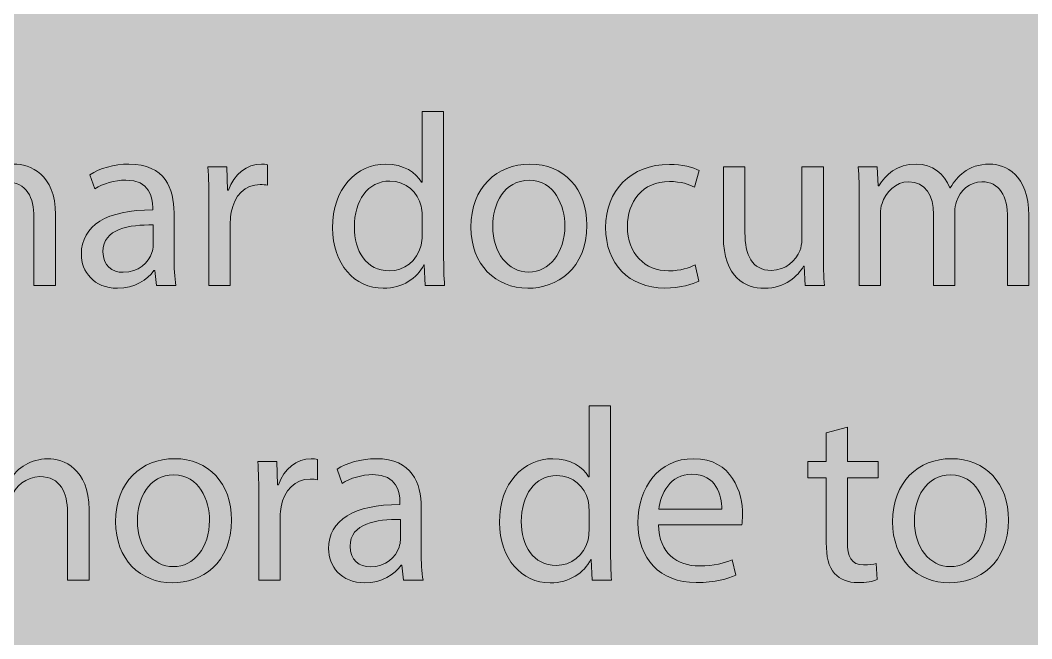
# Model space of a CAD drawing. Header units: inches. Extents: x -507 to 1392, y -754 to 68.
# Drawn here: x -96.98 to -47.51, y -171.11 to -140.87 of the extents above; entities that cross this region are included whole.
import ezdxf

# ---------------------------------------------------------------- set-up
doc = ezdxf.new("R2010")
doc.units = ezdxf.units.IN
doc.header["$MEASUREMENT"] = 0
doc.layers.add('Front', color=7, linetype='Continuous')
picture_1 = doc.add_image_def('image1.png', size_in_pixel=(3301, 2181))
picture_2 = doc.add_image_def('image10.png', size_in_pixel=(3013, 3012))

# ---------------------------------------------------------------- blocks, each defined once
blk = doc.blocks.new('block 3')
at = {"layer": 'Front', "true_color": 0x326699}
h = blk.add_hatch(color=165, dxfattribs=at)
h.dxf.hatch_style = 2
h.paths.add_polyline_path([(-211, -462.1), (-211, 61.249), (581, 61.249), (581, -462.1)])
at = {"layer": 'Front'}
image = blk.add_image(picture_1, insert=(-211, -462.191), size_in_units=(792.24, 523.44), dxfattribs=at)
blk = doc.blocks.new('block 48')
at = {"layer": 'Front', "true_color": 0x231f20}
h = blk.add_hatch(color=250, dxfattribs=at)
h.dxf.hatch_style = 2
edge = h.paths.add_edge_path()
edge.add_spline(control_points=[(-76.274, -145.33), (-76.274, -145.33), (-76.274, -152.346), (-76.274, -152.346), (-76.274, -152.862), (-76.262, -153.449), (-76.226, -153.845), (-76.226, -153.845), (-77.173, -153.845), (-77.173, -153.845), (-77.173, -153.845), (-77.221, -152.838), (-77.221, -152.838), (-77.221, -152.838), (-77.245, -152.838), (-77.245, -152.838), (-77.569, -153.485), (-78.277, -153.977), (-79.224, -153.977), (-80.627, -153.977), (-81.707, -152.79), (-81.707, -151.027), (-81.719, -149.096), (-80.52, -147.909), (-79.104, -147.909), (-78.217, -147.909), (-77.617, -148.328), (-77.353, -148.796), (-77.353, -148.796), (-77.329, -148.796), (-77.329, -148.796), (-77.329, -148.796), (-77.329, -145.33), (-77.329, -145.33), (-77.329, -145.33), (-76.274, -145.33), (-76.274, -145.33)], knot_values=[0, 0, 0, 0, 1, 1, 1, 2, 2, 2, 3, 3, 3, 4, 4, 4, 5, 5, 5, 6, 6, 6, 7, 7, 7, 8, 8, 8, 9, 9, 9, 10, 10, 10, 11, 11, 11, 12, 12, 12, 12], degree=3, periodic=1)
edge = h.paths.add_edge_path()
edge.add_spline(control_points=[(-77.329, -150.403), (-77.329, -150.271), (-77.341, -150.091), (-77.377, -149.959), (-77.533, -149.288), (-78.109, -148.736), (-78.9, -148.736), (-79.992, -148.736), (-80.64, -149.695), (-80.64, -150.979), (-80.64, -152.154), (-80.064, -153.125), (-78.924, -153.125), (-78.217, -153.125), (-77.569, -152.658), (-77.377, -151.866), (-77.341, -151.722), (-77.329, -151.579), (-77.329, -151.411), (-77.329, -151.411), (-77.329, -150.403), (-77.329, -150.403)], knot_values=[0, 0, 0, 0, 1, 1, 1, 2, 2, 2, 3, 3, 3, 4, 4, 4, 5, 5, 5, 6, 6, 6, 7, 7, 7, 7], degree=3, periodic=1)
h = blk.add_hatch(color=250, dxfattribs=at)
h.dxf.hatch_style = 2
edge = h.paths.add_edge_path()
edge.add_spline(control_points=[(-100.199, -149.611), (-100.199, -149.012), (-100.211, -148.52), (-100.247, -148.041), (-100.247, -148.041), (-99.311, -148.041), (-99.311, -148.041), (-99.311, -148.041), (-99.251, -149), (-99.251, -149), (-99.251, -149), (-99.227, -149), (-99.227, -149), (-98.939, -148.448), (-98.268, -147.909), (-97.308, -147.909), (-96.505, -147.909), (-95.257, -148.388), (-95.257, -150.379), (-95.257, -150.379), (-95.257, -153.845), (-95.257, -153.845), (-95.257, -153.845), (-96.313, -153.845), (-96.313, -153.845), (-96.313, -153.845), (-96.313, -150.499), (-96.313, -150.499), (-96.313, -149.563), (-96.661, -148.784), (-97.656, -148.784), (-98.352, -148.784), (-98.892, -149.276), (-99.071, -149.863), (-99.119, -149.995), (-99.143, -150.175), (-99.143, -150.355), (-99.143, -150.355), (-99.143, -153.845), (-99.143, -153.845), (-99.143, -153.845), (-100.199, -153.845), (-100.199, -153.845), (-100.199, -153.845), (-100.199, -149.611), (-100.199, -149.611)], knot_values=[0, 0, 0, 0, 1, 1, 1, 2, 2, 2, 3, 3, 3, 4, 4, 4, 5, 5, 5, 6, 6, 6, 7, 7, 7, 8, 8, 8, 9, 9, 9, 10, 10, 10, 11, 11, 11, 12, 12, 12, 13, 13, 13, 14, 14, 14, 15, 15, 15, 15], degree=3, periodic=1)
h = blk.add_hatch(color=250, dxfattribs=at)
h.dxf.hatch_style = 2
edge = h.paths.add_edge_path()
edge.add_spline(control_points=[(-90.324, -153.845), (-90.324, -153.845), (-90.408, -153.114), (-90.408, -153.114), (-90.408, -153.114), (-90.444, -153.114), (-90.444, -153.114), (-90.768, -153.569), (-91.392, -153.977), (-92.219, -153.977), (-93.395, -153.977), (-93.994, -153.149), (-93.994, -152.31), (-93.994, -150.907), (-92.747, -150.139), (-90.504, -150.151), (-90.504, -150.151), (-90.504, -150.031), (-90.504, -150.031), (-90.504, -149.552), (-90.636, -148.688), (-91.823, -148.688), (-92.363, -148.688), (-92.927, -148.856), (-93.334, -149.12), (-93.334, -149.12), (-93.575, -148.424), (-93.575, -148.424), (-93.095, -148.112), (-92.399, -147.909), (-91.667, -147.909), (-89.893, -147.909), (-89.461, -149.12), (-89.461, -150.283), (-89.461, -150.283), (-89.461, -152.454), (-89.461, -152.454), (-89.461, -152.958), (-89.437, -153.449), (-89.365, -153.845), (-89.365, -153.845), (-90.324, -153.845), (-90.324, -153.845)], knot_values=[0, 0, 0, 0, 1, 1, 1, 2, 2, 2, 3, 3, 3, 4, 4, 4, 5, 5, 5, 6, 6, 6, 7, 7, 7, 8, 8, 8, 9, 9, 9, 10, 10, 10, 11, 11, 11, 12, 12, 12, 13, 13, 13, 14, 14, 14, 14], degree=3, periodic=1)
edge = h.paths.add_edge_path()
edge.add_spline(control_points=[(-90.48, -150.883), (-91.632, -150.859), (-92.939, -151.063), (-92.939, -152.19), (-92.939, -152.874), (-92.483, -153.198), (-91.943, -153.198), (-91.188, -153.198), (-90.708, -152.718), (-90.54, -152.226), (-90.504, -152.118), (-90.48, -151.998), (-90.48, -151.89), (-90.48, -151.89), (-90.48, -150.883), (-90.48, -150.883)], knot_values=[0, 0, 0, 0, 1, 1, 1, 2, 2, 2, 3, 3, 3, 4, 4, 4, 5, 5, 5, 5], degree=3, periodic=1)
h = blk.add_hatch(color=250, dxfattribs=at)
h.dxf.hatch_style = 2
edge = h.paths.add_edge_path()
edge.add_spline(control_points=[(-87.755, -149.852), (-87.755, -149.168), (-87.767, -148.58), (-87.803, -148.041), (-87.803, -148.041), (-86.879, -148.041), (-86.879, -148.041), (-86.879, -148.041), (-86.843, -149.18), (-86.843, -149.18), (-86.843, -149.18), (-86.795, -149.18), (-86.795, -149.18), (-86.532, -148.4), (-85.896, -147.909), (-85.188, -147.909), (-85.068, -147.909), (-84.984, -147.92), (-84.889, -147.944), (-84.889, -147.944), (-84.889, -148.94), (-84.889, -148.94), (-84.997, -148.916), (-85.104, -148.904), (-85.248, -148.904), (-85.992, -148.904), (-86.52, -149.468), (-86.664, -150.259), (-86.688, -150.403), (-86.711, -150.571), (-86.711, -150.751), (-86.711, -150.751), (-86.711, -153.845), (-86.711, -153.845), (-86.711, -153.845), (-87.755, -153.845), (-87.755, -153.845), (-87.755, -153.845), (-87.755, -149.852), (-87.755, -149.852)], knot_values=[0, 0, 0, 0, 1, 1, 1, 2, 2, 2, 3, 3, 3, 4, 4, 4, 5, 5, 5, 6, 6, 6, 7, 7, 7, 8, 8, 8, 9, 9, 9, 10, 10, 10, 11, 11, 11, 12, 12, 12, 13, 13, 13, 13], degree=3, periodic=1)
h = blk.add_hatch(color=250, dxfattribs=at)
h.dxf.hatch_style = 2
edge = h.paths.add_edge_path()
edge.add_spline(control_points=[(-69.266, -150.895), (-69.266, -153.042), (-70.753, -153.977), (-72.156, -153.977), (-73.728, -153.977), (-74.939, -152.826), (-74.939, -150.991), (-74.939, -149.048), (-73.667, -147.909), (-72.061, -147.909), (-70.393, -147.909), (-69.266, -149.12), (-69.266, -150.895)], knot_values=[0, 0, 0, 0, 1, 1, 1, 2, 2, 2, 3, 3, 3, 4, 4, 4, 4], degree=3, periodic=1)
edge = h.paths.add_edge_path()
edge.add_spline(control_points=[(-73.872, -150.955), (-73.872, -152.226), (-73.14, -153.186), (-72.108, -153.186), (-71.101, -153.186), (-70.345, -152.238), (-70.345, -150.931), (-70.345, -149.947), (-70.837, -148.7), (-72.084, -148.7), (-73.332, -148.7), (-73.872, -149.852), (-73.872, -150.955)], knot_values=[0, 0, 0, 0, 1, 1, 1, 2, 2, 2, 3, 3, 3, 4, 4, 4, 4], degree=3, periodic=1)
h = blk.add_hatch(color=250, dxfattribs=at)
h.dxf.hatch_style = 2
edge = h.paths.add_edge_path()
edge.add_spline(control_points=[(-63.793, -153.629), (-64.069, -153.773), (-64.681, -153.965), (-65.46, -153.965), (-67.211, -153.965), (-68.351, -152.778), (-68.351, -151.003), (-68.351, -149.216), (-67.127, -147.92), (-65.232, -147.92), (-64.609, -147.92), (-64.057, -148.076), (-63.77, -148.22), (-63.77, -148.22), (-64.009, -149.036), (-64.009, -149.036), (-64.261, -148.892), (-64.657, -148.76), (-65.232, -148.76), (-66.564, -148.76), (-67.284, -149.744), (-67.284, -150.955), (-67.284, -152.298), (-66.42, -153.125), (-65.269, -153.125), (-64.669, -153.125), (-64.273, -152.97), (-63.973, -152.838), (-63.973, -152.838), (-63.793, -153.629), (-63.793, -153.629)], knot_values=[0, 0, 0, 0, 1, 1, 1, 2, 2, 2, 3, 3, 3, 4, 4, 4, 5, 5, 5, 6, 6, 6, 7, 7, 7, 8, 8, 8, 9, 9, 9, 10, 10, 10, 10], degree=3, periodic=1)
h = blk.add_hatch(color=250, dxfattribs=at)
h.dxf.hatch_style = 2
edge = h.paths.add_edge_path()
edge.add_spline(control_points=[(-55.943, -149.611), (-55.943, -149.012), (-55.955, -148.52), (-55.991, -148.041), (-55.991, -148.041), (-55.067, -148.041), (-55.067, -148.041), (-55.067, -148.041), (-55.02, -148.976), (-55.02, -148.976), (-55.02, -148.976), (-54.983, -148.976), (-54.983, -148.976), (-54.66, -148.424), (-54.12, -147.909), (-53.16, -147.909), (-52.369, -147.909), (-51.769, -148.388), (-51.517, -149.072), (-51.517, -149.072), (-51.493, -149.072), (-51.493, -149.072), (-51.313, -148.748), (-51.085, -148.496), (-50.846, -148.316), (-50.498, -148.052), (-50.114, -147.909), (-49.562, -147.909), (-48.795, -147.909), (-47.655, -148.412), (-47.655, -150.427), (-47.655, -150.427), (-47.655, -153.845), (-47.655, -153.845), (-47.655, -153.845), (-48.687, -153.845), (-48.687, -153.845), (-48.687, -153.845), (-48.687, -150.559), (-48.687, -150.559), (-48.687, -149.444), (-49.095, -148.772), (-49.946, -148.772), (-50.546, -148.772), (-51.014, -149.216), (-51.193, -149.731), (-51.241, -149.875), (-51.277, -150.067), (-51.277, -150.259), (-51.277, -150.259), (-51.277, -153.845), (-51.277, -153.845), (-51.277, -153.845), (-52.309, -153.845), (-52.309, -153.845), (-52.309, -153.845), (-52.309, -150.367), (-52.309, -150.367), (-52.309, -149.444), (-52.717, -148.772), (-53.52, -148.772), (-54.18, -148.772), (-54.66, -149.3), (-54.828, -149.828), (-54.887, -149.983), (-54.912, -150.163), (-54.912, -150.343), (-54.912, -150.343), (-54.912, -153.845), (-54.912, -153.845), (-54.912, -153.845), (-55.943, -153.845), (-55.943, -153.845), (-55.943, -153.845), (-55.943, -149.611), (-55.943, -149.611)], knot_values=[0, 0, 0, 0, 1, 1, 1, 2, 2, 2, 3, 3, 3, 4, 4, 4, 5, 5, 5, 6, 6, 6, 7, 7, 7, 8, 8, 8, 9, 9, 9, 10, 10, 10, 11, 11, 11, 12, 12, 12, 13, 13, 13, 14, 14, 14, 15, 15, 15, 16, 16, 16, 17, 17, 17, 18, 18, 18, 19, 19, 19, 20, 20, 20, 21, 21, 21, 22, 22, 22, 23, 23, 23, 24, 24, 24, 25, 25, 25, 25], degree=3, periodic=1)
h = blk.add_hatch(color=250, dxfattribs=at)
h.dxf.hatch_style = 2
edge = h.paths.add_edge_path()
edge.add_spline(control_points=[(-57.698, -152.262), (-57.698, -152.862), (-57.686, -153.39), (-57.65, -153.845), (-57.65, -153.845), (-58.585, -153.845), (-58.585, -153.845), (-58.585, -153.845), (-58.646, -152.898), (-58.646, -152.898), (-58.646, -152.898), (-58.669, -152.898), (-58.669, -152.898), (-58.945, -153.366), (-59.557, -153.977), (-60.588, -153.977), (-61.5, -153.977), (-62.591, -153.474), (-62.591, -151.435), (-62.591, -151.435), (-62.591, -148.041), (-62.591, -148.041), (-62.591, -148.041), (-61.536, -148.041), (-61.536, -148.041), (-61.536, -148.041), (-61.536, -151.254), (-61.536, -151.254), (-61.536, -152.358), (-61.2, -153.102), (-60.24, -153.102), (-59.533, -153.102), (-59.041, -152.61), (-58.849, -152.142), (-58.789, -151.986), (-58.753, -151.794), (-58.753, -151.603), (-58.753, -151.603), (-58.753, -148.041), (-58.753, -148.041), (-58.753, -148.041), (-57.698, -148.041), (-57.698, -148.041), (-57.698, -148.041), (-57.698, -152.262), (-57.698, -152.262)], knot_values=[0, 0, 0, 0, 1, 1, 1, 2, 2, 2, 3, 3, 3, 4, 4, 4, 5, 5, 5, 6, 6, 6, 7, 7, 7, 8, 8, 8, 9, 9, 9, 10, 10, 10, 11, 11, 11, 12, 12, 12, 13, 13, 13, 14, 14, 14, 15, 15, 15, 15], degree=3, periodic=1)
h = blk.add_hatch(color=250, dxfattribs=at)
h.dxf.hatch_style = 2
edge = h.paths.add_edge_path()
edge.add_spline(control_points=[(-98.561, -159.73), (-98.561, -159.73), (-97.505, -159.73), (-97.505, -159.73), (-97.505, -159.73), (-97.505, -163.352), (-97.505, -163.352), (-97.505, -163.352), (-97.481, -163.352), (-97.481, -163.352), (-97.313, -163.052), (-97.049, -162.789), (-96.726, -162.609), (-96.414, -162.429), (-96.042, -162.309), (-95.646, -162.309), (-94.867, -162.309), (-93.619, -162.789), (-93.619, -164.792), (-93.619, -164.792), (-93.619, -168.246), (-93.619, -168.246), (-93.619, -168.246), (-94.675, -168.246), (-94.675, -168.246), (-94.675, -168.246), (-94.675, -164.912), (-94.675, -164.912), (-94.675, -163.976), (-95.022, -163.185), (-96.018, -163.185), (-96.702, -163.185), (-97.241, -163.664), (-97.433, -164.24), (-97.493, -164.384), (-97.505, -164.54), (-97.505, -164.744), (-97.505, -164.744), (-97.505, -168.246), (-97.505, -168.246), (-97.505, -168.246), (-98.561, -168.246), (-98.561, -168.246), (-98.561, -168.246), (-98.561, -159.73), (-98.561, -159.73)], knot_values=[0, 0, 0, 0, 1, 1, 1, 2, 2, 2, 3, 3, 3, 4, 4, 4, 5, 5, 5, 6, 6, 6, 7, 7, 7, 8, 8, 8, 9, 9, 9, 10, 10, 10, 11, 11, 11, 12, 12, 12, 13, 13, 13, 14, 14, 14, 15, 15, 15, 15], degree=3, periodic=1)
h = blk.add_hatch(color=250, dxfattribs=at)
h.dxf.hatch_style = 2
edge = h.paths.add_edge_path()
edge.add_spline(control_points=[(-68.108, -159.73), (-68.108, -159.73), (-68.108, -166.747), (-68.108, -166.747), (-68.108, -167.262), (-68.096, -167.85), (-68.06, -168.246), (-68.06, -168.246), (-69.007, -168.246), (-69.007, -168.246), (-69.007, -168.246), (-69.055, -167.238), (-69.055, -167.238), (-69.055, -167.238), (-69.079, -167.238), (-69.079, -167.238), (-69.403, -167.886), (-70.111, -168.377), (-71.058, -168.377), (-72.461, -168.377), (-73.541, -167.19), (-73.541, -165.427), (-73.553, -163.496), (-72.354, -162.309), (-70.938, -162.309), (-70.051, -162.309), (-69.451, -162.729), (-69.187, -163.196), (-69.187, -163.196), (-69.163, -163.196), (-69.163, -163.196), (-69.163, -163.196), (-69.163, -159.73), (-69.163, -159.73), (-69.163, -159.73), (-68.108, -159.73), (-68.108, -159.73)], knot_values=[0, 0, 0, 0, 1, 1, 1, 2, 2, 2, 3, 3, 3, 4, 4, 4, 5, 5, 5, 6, 6, 6, 7, 7, 7, 8, 8, 8, 9, 9, 9, 10, 10, 10, 11, 11, 11, 12, 12, 12, 12], degree=3, periodic=1)
edge = h.paths.add_edge_path()
edge.add_spline(control_points=[(-69.163, -164.804), (-69.163, -164.671), (-69.175, -164.492), (-69.211, -164.36), (-69.367, -163.688), (-69.943, -163.136), (-70.734, -163.136), (-71.826, -163.136), (-72.474, -164.096), (-72.474, -165.379), (-72.474, -166.555), (-71.898, -167.526), (-70.758, -167.526), (-70.051, -167.526), (-69.403, -167.058), (-69.211, -166.267), (-69.175, -166.123), (-69.163, -165.979), (-69.163, -165.811), (-69.163, -165.811), (-69.163, -164.804), (-69.163, -164.804)], knot_values=[0, 0, 0, 0, 1, 1, 1, 2, 2, 2, 3, 3, 3, 4, 4, 4, 5, 5, 5, 6, 6, 6, 7, 7, 7, 7], degree=3, periodic=1)
h = blk.add_hatch(color=250, dxfattribs=at)
h.dxf.hatch_style = 2
edge = h.paths.add_edge_path()
edge.add_spline(control_points=[(-56.526, -160.774), (-56.526, -160.774), (-56.526, -162.441), (-56.526, -162.441), (-56.526, -162.441), (-55.015, -162.441), (-55.015, -162.441), (-55.015, -162.441), (-55.015, -163.244), (-55.015, -163.244), (-55.015, -163.244), (-56.526, -163.244), (-56.526, -163.244), (-56.526, -163.244), (-56.526, -166.375), (-56.526, -166.375), (-56.526, -167.094), (-56.322, -167.502), (-55.734, -167.502), (-55.458, -167.502), (-55.255, -167.466), (-55.123, -167.43), (-55.123, -167.43), (-55.075, -168.222), (-55.075, -168.222), (-55.279, -168.306), (-55.603, -168.366), (-56.01, -168.366), (-56.502, -168.366), (-56.898, -168.209), (-57.15, -167.922), (-57.45, -167.61), (-57.558, -167.094), (-57.558, -166.411), (-57.558, -166.411), (-57.558, -163.244), (-57.558, -163.244), (-57.558, -163.244), (-58.457, -163.244), (-58.457, -163.244), (-58.457, -163.244), (-58.457, -162.441), (-58.457, -162.441), (-58.457, -162.441), (-57.558, -162.441), (-57.558, -162.441), (-57.558, -162.441), (-57.558, -161.049), (-57.558, -161.049), (-57.558, -161.049), (-56.526, -160.774), (-56.526, -160.774)], knot_values=[0, 0, 0, 0, 1, 1, 1, 2, 2, 2, 3, 3, 3, 4, 4, 4, 5, 5, 5, 6, 6, 6, 7, 7, 7, 8, 8, 8, 9, 9, 9, 10, 10, 10, 11, 11, 11, 12, 12, 12, 13, 13, 13, 14, 14, 14, 15, 15, 15, 16, 16, 16, 17, 17, 17, 17], degree=3, periodic=1)
h = blk.add_hatch(color=250, dxfattribs=at)
h.dxf.hatch_style = 2
edge = h.paths.add_edge_path()
edge.add_spline(control_points=[(-86.648, -165.295), (-86.648, -167.442), (-88.135, -168.377), (-89.538, -168.377), (-91.109, -168.377), (-92.321, -167.226), (-92.321, -165.391), (-92.321, -163.448), (-91.049, -162.309), (-89.442, -162.309), (-87.775, -162.309), (-86.648, -163.52), (-86.648, -165.295)], knot_values=[0, 0, 0, 0, 1, 1, 1, 2, 2, 2, 3, 3, 3, 4, 4, 4, 4], degree=3, periodic=1)
edge = h.paths.add_edge_path()
edge.add_spline(control_points=[(-91.253, -165.355), (-91.253, -166.626), (-90.521, -167.586), (-89.49, -167.586), (-88.483, -167.586), (-87.727, -166.639), (-87.727, -165.331), (-87.727, -164.348), (-88.219, -163.101), (-89.466, -163.101), (-90.713, -163.101), (-91.253, -164.252), (-91.253, -165.355)], knot_values=[0, 0, 0, 0, 1, 1, 1, 2, 2, 2, 3, 3, 3, 4, 4, 4, 4], degree=3, periodic=1)
h = blk.add_hatch(color=250, dxfattribs=at)
h.dxf.hatch_style = 2
edge = h.paths.add_edge_path()
edge.add_spline(control_points=[(-85.313, -164.252), (-85.313, -163.568), (-85.325, -162.98), (-85.361, -162.441), (-85.361, -162.441), (-84.438, -162.441), (-84.438, -162.441), (-84.438, -162.441), (-84.401, -163.58), (-84.401, -163.58), (-84.401, -163.58), (-84.354, -163.58), (-84.354, -163.58), (-84.09, -162.801), (-83.454, -162.309), (-82.747, -162.309), (-82.626, -162.309), (-82.542, -162.321), (-82.446, -162.345), (-82.446, -162.345), (-82.446, -163.34), (-82.446, -163.34), (-82.555, -163.316), (-82.663, -163.304), (-82.806, -163.304), (-83.55, -163.304), (-84.078, -163.868), (-84.222, -164.66), (-84.246, -164.804), (-84.27, -164.971), (-84.27, -165.151), (-84.27, -165.151), (-84.27, -168.246), (-84.27, -168.246), (-84.27, -168.246), (-85.313, -168.246), (-85.313, -168.246), (-85.313, -168.246), (-85.313, -164.252), (-85.313, -164.252)], knot_values=[0, 0, 0, 0, 1, 1, 1, 2, 2, 2, 3, 3, 3, 4, 4, 4, 5, 5, 5, 6, 6, 6, 7, 7, 7, 8, 8, 8, 9, 9, 9, 10, 10, 10, 11, 11, 11, 12, 12, 12, 13, 13, 13, 13], degree=3, periodic=1)
h = blk.add_hatch(color=250, dxfattribs=at)
h.dxf.hatch_style = 2
edge = h.paths.add_edge_path()
edge.add_spline(control_points=[(-78.234, -168.246), (-78.234, -168.246), (-78.318, -167.514), (-78.318, -167.514), (-78.318, -167.514), (-78.354, -167.514), (-78.354, -167.514), (-78.678, -167.97), (-79.302, -168.377), (-80.129, -168.377), (-81.305, -168.377), (-81.904, -167.55), (-81.904, -166.71), (-81.904, -165.307), (-80.657, -164.54), (-78.415, -164.552), (-78.415, -164.552), (-78.415, -164.432), (-78.415, -164.432), (-78.415, -163.952), (-78.546, -163.088), (-79.733, -163.088), (-80.273, -163.088), (-80.837, -163.256), (-81.245, -163.52), (-81.245, -163.52), (-81.485, -162.825), (-81.485, -162.825), (-81.005, -162.513), (-80.31, -162.309), (-79.578, -162.309), (-77.803, -162.309), (-77.371, -163.52), (-77.371, -164.684), (-77.371, -164.684), (-77.371, -166.854), (-77.371, -166.854), (-77.371, -167.358), (-77.347, -167.85), (-77.275, -168.246), (-77.275, -168.246), (-78.234, -168.246), (-78.234, -168.246)], knot_values=[0, 0, 0, 0, 1, 1, 1, 2, 2, 2, 3, 3, 3, 4, 4, 4, 5, 5, 5, 6, 6, 6, 7, 7, 7, 8, 8, 8, 9, 9, 9, 10, 10, 10, 11, 11, 11, 12, 12, 12, 13, 13, 13, 14, 14, 14, 14], degree=3, periodic=1)
edge = h.paths.add_edge_path()
edge.add_spline(control_points=[(-78.391, -165.283), (-79.542, -165.259), (-80.849, -165.463), (-80.849, -166.59), (-80.849, -167.274), (-80.393, -167.598), (-79.854, -167.598), (-79.098, -167.598), (-78.618, -167.118), (-78.45, -166.626), (-78.415, -166.519), (-78.391, -166.398), (-78.391, -166.291), (-78.391, -166.291), (-78.391, -165.283), (-78.391, -165.283)], knot_values=[0, 0, 0, 0, 1, 1, 1, 2, 2, 2, 3, 3, 3, 4, 4, 4, 5, 5, 5, 5], degree=3, periodic=1)
h = blk.add_hatch(color=250, dxfattribs=at)
h.dxf.hatch_style = 2
edge = h.paths.add_edge_path()
edge.add_spline(control_points=[(-65.765, -165.535), (-65.741, -166.962), (-64.83, -167.55), (-63.774, -167.55), (-63.019, -167.55), (-62.563, -167.418), (-62.167, -167.25), (-62.167, -167.25), (-61.987, -168.006), (-61.987, -168.006), (-62.359, -168.174), (-62.995, -168.366), (-63.918, -168.366), (-65.706, -168.366), (-66.773, -167.19), (-66.773, -165.439), (-66.773, -163.688), (-65.741, -162.309), (-64.05, -162.309), (-62.155, -162.309), (-61.651, -163.976), (-61.651, -165.043), (-61.651, -165.259), (-61.676, -165.427), (-61.688, -165.535), (-61.688, -165.535), (-65.765, -165.535), (-65.765, -165.535)], knot_values=[0, 0, 0, 0, 1, 1, 1, 2, 2, 2, 3, 3, 3, 4, 4, 4, 5, 5, 5, 6, 6, 6, 7, 7, 7, 8, 8, 8, 9, 9, 9, 9], degree=3, periodic=1)
edge = h.paths.add_edge_path()
edge.add_spline(control_points=[(-62.671, -164.779), (-62.659, -164.108), (-62.947, -163.064), (-64.134, -163.064), (-65.202, -163.064), (-65.669, -164.048), (-65.753, -164.779), (-65.753, -164.779), (-62.671, -164.779), (-62.671, -164.779)], knot_values=[0, 0, 0, 0, 1, 1, 1, 2, 2, 2, 3, 3, 3, 3], degree=3, periodic=1)
h = blk.add_hatch(color=250, dxfattribs=at)
h.dxf.hatch_style = 2
edge = h.paths.add_edge_path()
edge.add_spline(control_points=[(-48.644, -165.295), (-48.644, -167.442), (-50.131, -168.377), (-51.534, -168.377), (-53.105, -168.377), (-54.317, -167.226), (-54.317, -165.391), (-54.317, -163.448), (-53.045, -162.309), (-51.438, -162.309), (-49.771, -162.309), (-48.644, -163.52), (-48.644, -165.295)], knot_values=[0, 0, 0, 0, 1, 1, 1, 2, 2, 2, 3, 3, 3, 4, 4, 4, 4], degree=3, periodic=1)
edge = h.paths.add_edge_path()
edge.add_spline(control_points=[(-53.25, -165.355), (-53.25, -166.626), (-52.518, -167.586), (-51.486, -167.586), (-50.479, -167.586), (-49.723, -166.639), (-49.723, -165.331), (-49.723, -164.348), (-50.215, -163.101), (-51.462, -163.101), (-52.709, -163.101), (-53.25, -164.252), (-53.25, -165.355)], knot_values=[0, 0, 0, 0, 1, 1, 1, 2, 2, 2, 3, 3, 3, 4, 4, 4, 4], degree=3, periodic=1)
at = {"layer": 'Front', "lineweight": 0}
for points, knots in [([(-76.274, -145.33), (-76.274, -145.33), (-76.274, -152.346), (-76.274, -152.346), (-76.274, -152.862), (-76.262, -153.449), (-76.226, -153.845), (-76.226, -153.845), (-77.173, -153.845), (-77.173, -153.845), (-77.173, -153.845), (-77.221, -152.838), (-77.221, -152.838), (-77.221, -152.838), (-77.245, -152.838), (-77.245, -152.838), (-77.569, -153.485), (-78.277, -153.977), (-79.224, -153.977), (-80.627, -153.977), (-81.707, -152.79), (-81.707, -151.027), (-81.719, -149.096), (-80.52, -147.909), (-79.104, -147.909), (-78.217, -147.909), (-77.617, -148.328), (-77.353, -148.796), (-77.353, -148.796), (-77.329, -148.796), (-77.329, -148.796), (-77.329, -148.796), (-77.329, -145.33), (-77.329, -145.33), (-77.329, -145.33), (-76.274, -145.33), (-76.274, -145.33)], [0, 0, 0, 0, 1, 1, 1, 2, 2, 2, 3, 3, 3, 4, 4, 4, 5, 5, 5, 6, 6, 6, 7, 7, 7, 8, 8, 8, 9, 9, 9, 10, 10, 10, 11, 11, 11, 12, 12, 12, 12]), ([(-100.199, -149.611), (-100.199, -149.012), (-100.211, -148.52), (-100.247, -148.041), (-100.247, -148.041), (-99.311, -148.041), (-99.311, -148.041), (-99.311, -148.041), (-99.251, -149), (-99.251, -149), (-99.251, -149), (-99.227, -149), (-99.227, -149), (-98.939, -148.448), (-98.268, -147.909), (-97.308, -147.909), (-96.505, -147.909), (-95.257, -148.388), (-95.257, -150.379), (-95.257, -150.379), (-95.257, -153.845), (-95.257, -153.845), (-95.257, -153.845), (-96.313, -153.845), (-96.313, -153.845), (-96.313, -153.845), (-96.313, -150.499), (-96.313, -150.499), (-96.313, -149.563), (-96.661, -148.784), (-97.656, -148.784), (-98.352, -148.784), (-98.892, -149.276), (-99.071, -149.863), (-99.119, -149.995), (-99.143, -150.175), (-99.143, -150.355), (-99.143, -150.355), (-99.143, -153.845), (-99.143, -153.845), (-99.143, -153.845), (-100.199, -153.845), (-100.199, -153.845), (-100.199, -153.845), (-100.199, -149.611), (-100.199, -149.611)], [0, 0, 0, 0, 1, 1, 1, 2, 2, 2, 3, 3, 3, 4, 4, 4, 5, 5, 5, 6, 6, 6, 7, 7, 7, 8, 8, 8, 9, 9, 9, 10, 10, 10, 11, 11, 11, 12, 12, 12, 13, 13, 13, 14, 14, 14, 15, 15, 15, 15]), ([(-90.324, -153.845), (-90.324, -153.845), (-90.408, -153.114), (-90.408, -153.114), (-90.408, -153.114), (-90.444, -153.114), (-90.444, -153.114), (-90.768, -153.569), (-91.392, -153.977), (-92.219, -153.977), (-93.395, -153.977), (-93.994, -153.149), (-93.994, -152.31), (-93.994, -150.907), (-92.747, -150.139), (-90.504, -150.151), (-90.504, -150.151), (-90.504, -150.031), (-90.504, -150.031), (-90.504, -149.552), (-90.636, -148.688), (-91.823, -148.688), (-92.363, -148.688), (-92.927, -148.856), (-93.334, -149.12), (-93.334, -149.12), (-93.575, -148.424), (-93.575, -148.424), (-93.095, -148.112), (-92.399, -147.909), (-91.667, -147.909), (-89.893, -147.909), (-89.461, -149.12), (-89.461, -150.283), (-89.461, -150.283), (-89.461, -152.454), (-89.461, -152.454), (-89.461, -152.958), (-89.437, -153.449), (-89.365, -153.845), (-89.365, -153.845), (-90.324, -153.845), (-90.324, -153.845)], [0, 0, 0, 0, 1, 1, 1, 2, 2, 2, 3, 3, 3, 4, 4, 4, 5, 5, 5, 6, 6, 6, 7, 7, 7, 8, 8, 8, 9, 9, 9, 10, 10, 10, 11, 11, 11, 12, 12, 12, 13, 13, 13, 14, 14, 14, 14]), ([(-87.755, -149.852), (-87.755, -149.168), (-87.767, -148.58), (-87.803, -148.041), (-87.803, -148.041), (-86.879, -148.041), (-86.879, -148.041), (-86.879, -148.041), (-86.843, -149.18), (-86.843, -149.18), (-86.843, -149.18), (-86.795, -149.18), (-86.795, -149.18), (-86.532, -148.4), (-85.896, -147.909), (-85.188, -147.909), (-85.068, -147.909), (-84.984, -147.92), (-84.889, -147.944), (-84.889, -147.944), (-84.889, -148.94), (-84.889, -148.94), (-84.997, -148.916), (-85.104, -148.904), (-85.248, -148.904), (-85.992, -148.904), (-86.52, -149.468), (-86.664, -150.259), (-86.688, -150.403), (-86.711, -150.571), (-86.711, -150.751), (-86.711, -150.751), (-86.711, -153.845), (-86.711, -153.845), (-86.711, -153.845), (-87.755, -153.845), (-87.755, -153.845), (-87.755, -153.845), (-87.755, -149.852), (-87.755, -149.852)], [0, 0, 0, 0, 1, 1, 1, 2, 2, 2, 3, 3, 3, 4, 4, 4, 5, 5, 5, 6, 6, 6, 7, 7, 7, 8, 8, 8, 9, 9, 9, 10, 10, 10, 11, 11, 11, 12, 12, 12, 13, 13, 13, 13]), ([(-69.266, -150.895), (-69.266, -153.042), (-70.753, -153.977), (-72.156, -153.977), (-73.728, -153.977), (-74.939, -152.826), (-74.939, -150.991), (-74.939, -149.048), (-73.667, -147.909), (-72.061, -147.909), (-70.393, -147.909), (-69.266, -149.12), (-69.266, -150.895)], [0, 0, 0, 0, 1, 1, 1, 2, 2, 2, 3, 3, 3, 4, 4, 4, 4]), ([(-63.793, -153.629), (-64.069, -153.773), (-64.681, -153.965), (-65.46, -153.965), (-67.211, -153.965), (-68.351, -152.778), (-68.351, -151.003), (-68.351, -149.216), (-67.127, -147.92), (-65.232, -147.92), (-64.609, -147.92), (-64.057, -148.076), (-63.77, -148.22), (-63.77, -148.22), (-64.009, -149.036), (-64.009, -149.036), (-64.261, -148.892), (-64.657, -148.76), (-65.232, -148.76), (-66.564, -148.76), (-67.284, -149.744), (-67.284, -150.955), (-67.284, -152.298), (-66.42, -153.125), (-65.269, -153.125), (-64.669, -153.125), (-64.273, -152.97), (-63.973, -152.838), (-63.973, -152.838), (-63.793, -153.629), (-63.793, -153.629)], [0, 0, 0, 0, 1, 1, 1, 2, 2, 2, 3, 3, 3, 4, 4, 4, 5, 5, 5, 6, 6, 6, 7, 7, 7, 8, 8, 8, 9, 9, 9, 10, 10, 10, 10]), ([(-55.943, -149.611), (-55.943, -149.012), (-55.955, -148.52), (-55.991, -148.041), (-55.991, -148.041), (-55.067, -148.041), (-55.067, -148.041), (-55.067, -148.041), (-55.02, -148.976), (-55.02, -148.976), (-55.02, -148.976), (-54.983, -148.976), (-54.983, -148.976), (-54.66, -148.424), (-54.12, -147.909), (-53.16, -147.909), (-52.369, -147.909), (-51.769, -148.388), (-51.517, -149.072), (-51.517, -149.072), (-51.493, -149.072), (-51.493, -149.072), (-51.313, -148.748), (-51.085, -148.496), (-50.846, -148.316), (-50.498, -148.052), (-50.114, -147.909), (-49.562, -147.909), (-48.795, -147.909), (-47.655, -148.412), (-47.655, -150.427), (-47.655, -150.427), (-47.655, -153.845), (-47.655, -153.845), (-47.655, -153.845), (-48.687, -153.845), (-48.687, -153.845), (-48.687, -153.845), (-48.687, -150.559), (-48.687, -150.559), (-48.687, -149.444), (-49.095, -148.772), (-49.946, -148.772), (-50.546, -148.772), (-51.014, -149.216), (-51.193, -149.731), (-51.241, -149.875), (-51.277, -150.067), (-51.277, -150.259), (-51.277, -150.259), (-51.277, -153.845), (-51.277, -153.845), (-51.277, -153.845), (-52.309, -153.845), (-52.309, -153.845), (-52.309, -153.845), (-52.309, -150.367), (-52.309, -150.367), (-52.309, -149.444), (-52.717, -148.772), (-53.52, -148.772), (-54.18, -148.772), (-54.66, -149.3), (-54.828, -149.828), (-54.887, -149.983), (-54.912, -150.163), (-54.912, -150.343), (-54.912, -150.343), (-54.912, -153.845), (-54.912, -153.845), (-54.912, -153.845), (-55.943, -153.845), (-55.943, -153.845), (-55.943, -153.845), (-55.943, -149.611), (-55.943, -149.611)], [0, 0, 0, 0, 1, 1, 1, 2, 2, 2, 3, 3, 3, 4, 4, 4, 5, 5, 5, 6, 6, 6, 7, 7, 7, 8, 8, 8, 9, 9, 9, 10, 10, 10, 11, 11, 11, 12, 12, 12, 13, 13, 13, 14, 14, 14, 15, 15, 15, 16, 16, 16, 17, 17, 17, 18, 18, 18, 19, 19, 19, 20, 20, 20, 21, 21, 21, 22, 22, 22, 23, 23, 23, 24, 24, 24, 25, 25, 25, 25]), ([(-57.698, -152.262), (-57.698, -152.862), (-57.686, -153.39), (-57.65, -153.845), (-57.65, -153.845), (-58.585, -153.845), (-58.585, -153.845), (-58.585, -153.845), (-58.646, -152.898), (-58.646, -152.898), (-58.646, -152.898), (-58.669, -152.898), (-58.669, -152.898), (-58.945, -153.366), (-59.557, -153.977), (-60.588, -153.977), (-61.5, -153.977), (-62.591, -153.474), (-62.591, -151.435), (-62.591, -151.435), (-62.591, -148.041), (-62.591, -148.041), (-62.591, -148.041), (-61.536, -148.041), (-61.536, -148.041), (-61.536, -148.041), (-61.536, -151.254), (-61.536, -151.254), (-61.536, -152.358), (-61.2, -153.102), (-60.24, -153.102), (-59.533, -153.102), (-59.041, -152.61), (-58.849, -152.142), (-58.789, -151.986), (-58.753, -151.794), (-58.753, -151.603), (-58.753, -151.603), (-58.753, -148.041), (-58.753, -148.041), (-58.753, -148.041), (-57.698, -148.041), (-57.698, -148.041), (-57.698, -148.041), (-57.698, -152.262), (-57.698, -152.262)], [0, 0, 0, 0, 1, 1, 1, 2, 2, 2, 3, 3, 3, 4, 4, 4, 5, 5, 5, 6, 6, 6, 7, 7, 7, 8, 8, 8, 9, 9, 9, 10, 10, 10, 11, 11, 11, 12, 12, 12, 13, 13, 13, 14, 14, 14, 15, 15, 15, 15]), ([(-77.329, -150.403), (-77.329, -150.271), (-77.341, -150.091), (-77.377, -149.959), (-77.533, -149.288), (-78.109, -148.736), (-78.9, -148.736), (-79.992, -148.736), (-80.64, -149.695), (-80.64, -150.979), (-80.64, -152.154), (-80.064, -153.125), (-78.924, -153.125), (-78.217, -153.125), (-77.569, -152.658), (-77.377, -151.866), (-77.341, -151.722), (-77.329, -151.579), (-77.329, -151.411), (-77.329, -151.411), (-77.329, -150.403), (-77.329, -150.403)], [0, 0, 0, 0, 1, 1, 1, 2, 2, 2, 3, 3, 3, 4, 4, 4, 5, 5, 5, 6, 6, 6, 7, 7, 7, 7]), ([(-73.872, -150.955), (-73.872, -152.226), (-73.14, -153.186), (-72.108, -153.186), (-71.101, -153.186), (-70.345, -152.238), (-70.345, -150.931), (-70.345, -149.947), (-70.837, -148.7), (-72.084, -148.7), (-73.332, -148.7), (-73.872, -149.852), (-73.872, -150.955)], [0, 0, 0, 0, 1, 1, 1, 2, 2, 2, 3, 3, 3, 4, 4, 4, 4]), ([(-90.48, -150.883), (-91.632, -150.859), (-92.939, -151.063), (-92.939, -152.19), (-92.939, -152.874), (-92.483, -153.198), (-91.943, -153.198), (-91.188, -153.198), (-90.708, -152.718), (-90.54, -152.226), (-90.504, -152.118), (-90.48, -151.998), (-90.48, -151.89), (-90.48, -151.89), (-90.48, -150.883), (-90.48, -150.883)], [0, 0, 0, 0, 1, 1, 1, 2, 2, 2, 3, 3, 3, 4, 4, 4, 5, 5, 5, 5]), ([(-98.561, -159.73), (-98.561, -159.73), (-97.505, -159.73), (-97.505, -159.73), (-97.505, -159.73), (-97.505, -163.352), (-97.505, -163.352), (-97.505, -163.352), (-97.481, -163.352), (-97.481, -163.352), (-97.313, -163.052), (-97.049, -162.789), (-96.726, -162.609), (-96.414, -162.429), (-96.042, -162.309), (-95.646, -162.309), (-94.867, -162.309), (-93.619, -162.789), (-93.619, -164.792), (-93.619, -164.792), (-93.619, -168.246), (-93.619, -168.246), (-93.619, -168.246), (-94.675, -168.246), (-94.675, -168.246), (-94.675, -168.246), (-94.675, -164.912), (-94.675, -164.912), (-94.675, -163.976), (-95.022, -163.185), (-96.018, -163.185), (-96.702, -163.185), (-97.241, -163.664), (-97.433, -164.24), (-97.493, -164.384), (-97.505, -164.54), (-97.505, -164.744), (-97.505, -164.744), (-97.505, -168.246), (-97.505, -168.246), (-97.505, -168.246), (-98.561, -168.246), (-98.561, -168.246), (-98.561, -168.246), (-98.561, -159.73), (-98.561, -159.73)], [0, 0, 0, 0, 1, 1, 1, 2, 2, 2, 3, 3, 3, 4, 4, 4, 5, 5, 5, 6, 6, 6, 7, 7, 7, 8, 8, 8, 9, 9, 9, 10, 10, 10, 11, 11, 11, 12, 12, 12, 13, 13, 13, 14, 14, 14, 15, 15, 15, 15]), ([(-68.108, -159.73), (-68.108, -159.73), (-68.108, -166.747), (-68.108, -166.747), (-68.108, -167.262), (-68.096, -167.85), (-68.06, -168.246), (-68.06, -168.246), (-69.007, -168.246), (-69.007, -168.246), (-69.007, -168.246), (-69.055, -167.238), (-69.055, -167.238), (-69.055, -167.238), (-69.079, -167.238), (-69.079, -167.238), (-69.403, -167.886), (-70.111, -168.377), (-71.058, -168.377), (-72.461, -168.377), (-73.541, -167.19), (-73.541, -165.427), (-73.553, -163.496), (-72.354, -162.309), (-70.938, -162.309), (-70.051, -162.309), (-69.451, -162.729), (-69.187, -163.196), (-69.187, -163.196), (-69.163, -163.196), (-69.163, -163.196), (-69.163, -163.196), (-69.163, -159.73), (-69.163, -159.73), (-69.163, -159.73), (-68.108, -159.73), (-68.108, -159.73)], [0, 0, 0, 0, 1, 1, 1, 2, 2, 2, 3, 3, 3, 4, 4, 4, 5, 5, 5, 6, 6, 6, 7, 7, 7, 8, 8, 8, 9, 9, 9, 10, 10, 10, 11, 11, 11, 12, 12, 12, 12]), ([(-56.526, -160.774), (-56.526, -160.774), (-56.526, -162.441), (-56.526, -162.441), (-56.526, -162.441), (-55.015, -162.441), (-55.015, -162.441), (-55.015, -162.441), (-55.015, -163.244), (-55.015, -163.244), (-55.015, -163.244), (-56.526, -163.244), (-56.526, -163.244), (-56.526, -163.244), (-56.526, -166.375), (-56.526, -166.375), (-56.526, -167.094), (-56.322, -167.502), (-55.734, -167.502), (-55.458, -167.502), (-55.255, -167.466), (-55.123, -167.43), (-55.123, -167.43), (-55.075, -168.222), (-55.075, -168.222), (-55.279, -168.306), (-55.603, -168.366), (-56.01, -168.366), (-56.502, -168.366), (-56.898, -168.209), (-57.15, -167.922), (-57.45, -167.61), (-57.558, -167.094), (-57.558, -166.411), (-57.558, -166.411), (-57.558, -163.244), (-57.558, -163.244), (-57.558, -163.244), (-58.457, -163.244), (-58.457, -163.244), (-58.457, -163.244), (-58.457, -162.441), (-58.457, -162.441), (-58.457, -162.441), (-57.558, -162.441), (-57.558, -162.441), (-57.558, -162.441), (-57.558, -161.049), (-57.558, -161.049), (-57.558, -161.049), (-56.526, -160.774), (-56.526, -160.774)], [0, 0, 0, 0, 1, 1, 1, 2, 2, 2, 3, 3, 3, 4, 4, 4, 5, 5, 5, 6, 6, 6, 7, 7, 7, 8, 8, 8, 9, 9, 9, 10, 10, 10, 11, 11, 11, 12, 12, 12, 13, 13, 13, 14, 14, 14, 15, 15, 15, 16, 16, 16, 17, 17, 17, 17]), ([(-86.648, -165.295), (-86.648, -167.442), (-88.135, -168.377), (-89.538, -168.377), (-91.109, -168.377), (-92.321, -167.226), (-92.321, -165.391), (-92.321, -163.448), (-91.049, -162.309), (-89.442, -162.309), (-87.775, -162.309), (-86.648, -163.52), (-86.648, -165.295)], [0, 0, 0, 0, 1, 1, 1, 2, 2, 2, 3, 3, 3, 4, 4, 4, 4]), ([(-85.313, -164.252), (-85.313, -163.568), (-85.325, -162.98), (-85.361, -162.441), (-85.361, -162.441), (-84.438, -162.441), (-84.438, -162.441), (-84.438, -162.441), (-84.401, -163.58), (-84.401, -163.58), (-84.401, -163.58), (-84.354, -163.58), (-84.354, -163.58), (-84.09, -162.801), (-83.454, -162.309), (-82.747, -162.309), (-82.626, -162.309), (-82.542, -162.321), (-82.446, -162.345), (-82.446, -162.345), (-82.446, -163.34), (-82.446, -163.34), (-82.555, -163.316), (-82.663, -163.304), (-82.806, -163.304), (-83.55, -163.304), (-84.078, -163.868), (-84.222, -164.66), (-84.246, -164.804), (-84.27, -164.971), (-84.27, -165.151), (-84.27, -165.151), (-84.27, -168.246), (-84.27, -168.246), (-84.27, -168.246), (-85.313, -168.246), (-85.313, -168.246), (-85.313, -168.246), (-85.313, -164.252), (-85.313, -164.252)], [0, 0, 0, 0, 1, 1, 1, 2, 2, 2, 3, 3, 3, 4, 4, 4, 5, 5, 5, 6, 6, 6, 7, 7, 7, 8, 8, 8, 9, 9, 9, 10, 10, 10, 11, 11, 11, 12, 12, 12, 13, 13, 13, 13]), ([(-78.234, -168.246), (-78.234, -168.246), (-78.318, -167.514), (-78.318, -167.514), (-78.318, -167.514), (-78.354, -167.514), (-78.354, -167.514), (-78.678, -167.97), (-79.302, -168.377), (-80.129, -168.377), (-81.305, -168.377), (-81.904, -167.55), (-81.904, -166.71), (-81.904, -165.307), (-80.657, -164.54), (-78.415, -164.552), (-78.415, -164.552), (-78.415, -164.432), (-78.415, -164.432), (-78.415, -163.952), (-78.546, -163.088), (-79.733, -163.088), (-80.273, -163.088), (-80.837, -163.256), (-81.245, -163.52), (-81.245, -163.52), (-81.485, -162.825), (-81.485, -162.825), (-81.005, -162.513), (-80.31, -162.309), (-79.578, -162.309), (-77.803, -162.309), (-77.371, -163.52), (-77.371, -164.684), (-77.371, -164.684), (-77.371, -166.854), (-77.371, -166.854), (-77.371, -167.358), (-77.347, -167.85), (-77.275, -168.246), (-77.275, -168.246), (-78.234, -168.246), (-78.234, -168.246)], [0, 0, 0, 0, 1, 1, 1, 2, 2, 2, 3, 3, 3, 4, 4, 4, 5, 5, 5, 6, 6, 6, 7, 7, 7, 8, 8, 8, 9, 9, 9, 10, 10, 10, 11, 11, 11, 12, 12, 12, 13, 13, 13, 14, 14, 14, 14]), ([(-65.765, -165.535), (-65.741, -166.962), (-64.83, -167.55), (-63.774, -167.55), (-63.019, -167.55), (-62.563, -167.418), (-62.167, -167.25), (-62.167, -167.25), (-61.987, -168.006), (-61.987, -168.006), (-62.359, -168.174), (-62.995, -168.366), (-63.918, -168.366), (-65.706, -168.366), (-66.773, -167.19), (-66.773, -165.439), (-66.773, -163.688), (-65.741, -162.309), (-64.05, -162.309), (-62.155, -162.309), (-61.651, -163.976), (-61.651, -165.043), (-61.651, -165.259), (-61.676, -165.427), (-61.688, -165.535), (-61.688, -165.535), (-65.765, -165.535), (-65.765, -165.535)], [0, 0, 0, 0, 1, 1, 1, 2, 2, 2, 3, 3, 3, 4, 4, 4, 5, 5, 5, 6, 6, 6, 7, 7, 7, 8, 8, 8, 9, 9, 9, 9]), ([(-48.644, -165.295), (-48.644, -167.442), (-50.131, -168.377), (-51.534, -168.377), (-53.105, -168.377), (-54.317, -167.226), (-54.317, -165.391), (-54.317, -163.448), (-53.045, -162.309), (-51.438, -162.309), (-49.771, -162.309), (-48.644, -163.52), (-48.644, -165.295)], [0, 0, 0, 0, 1, 1, 1, 2, 2, 2, 3, 3, 3, 4, 4, 4, 4]), ([(-91.253, -165.355), (-91.253, -166.626), (-90.521, -167.586), (-89.49, -167.586), (-88.483, -167.586), (-87.727, -166.639), (-87.727, -165.331), (-87.727, -164.348), (-88.219, -163.101), (-89.466, -163.101), (-90.713, -163.101), (-91.253, -164.252), (-91.253, -165.355)], [0, 0, 0, 0, 1, 1, 1, 2, 2, 2, 3, 3, 3, 4, 4, 4, 4]), ([(-69.163, -164.804), (-69.163, -164.671), (-69.175, -164.492), (-69.211, -164.36), (-69.367, -163.688), (-69.943, -163.136), (-70.734, -163.136), (-71.826, -163.136), (-72.474, -164.096), (-72.474, -165.379), (-72.474, -166.555), (-71.898, -167.526), (-70.758, -167.526), (-70.051, -167.526), (-69.403, -167.058), (-69.211, -166.267), (-69.175, -166.123), (-69.163, -165.979), (-69.163, -165.811), (-69.163, -165.811), (-69.163, -164.804), (-69.163, -164.804)], [0, 0, 0, 0, 1, 1, 1, 2, 2, 2, 3, 3, 3, 4, 4, 4, 5, 5, 5, 6, 6, 6, 7, 7, 7, 7]), ([(-62.671, -164.779), (-62.659, -164.108), (-62.947, -163.064), (-64.134, -163.064), (-65.202, -163.064), (-65.669, -164.048), (-65.753, -164.779), (-65.753, -164.779), (-62.671, -164.779), (-62.671, -164.779)], [0, 0, 0, 0, 1, 1, 1, 2, 2, 2, 3, 3, 3, 3]), ([(-53.25, -165.355), (-53.25, -166.626), (-52.518, -167.586), (-51.486, -167.586), (-50.479, -167.586), (-49.723, -166.639), (-49.723, -165.331), (-49.723, -164.348), (-50.215, -163.101), (-51.462, -163.101), (-52.709, -163.101), (-53.25, -164.252), (-53.25, -165.355)], [0, 0, 0, 0, 1, 1, 1, 2, 2, 2, 3, 3, 3, 4, 4, 4, 4]), ([(-78.391, -165.283), (-79.542, -165.259), (-80.849, -165.463), (-80.849, -166.59), (-80.849, -167.274), (-80.393, -167.598), (-79.854, -167.598), (-79.098, -167.598), (-78.618, -167.118), (-78.45, -166.626), (-78.415, -166.519), (-78.391, -166.398), (-78.391, -166.291), (-78.391, -166.291), (-78.391, -165.283), (-78.391, -165.283)], [0, 0, 0, 0, 1, 1, 1, 2, 2, 2, 3, 3, 3, 4, 4, 4, 5, 5, 5, 5])]:
    blk.add_open_spline(points, degree=3, knots=knots, dxfattribs=at)

msp = doc.modelspace()

# ---------------------------------------------------------------- block references
at = {"layer": 'Front'}
for name in ['block 3', 'block 48']:
    msp.add_blockref(name, (0, 0), dxfattribs=at)

# ---------------------------------------------------------------- pictures from other files: only their frames are drawn
image = msp.add_image(picture_2, insert=(-506.916, -754.387), size_in_units=(723.12, 722.88), dxfattribs=at)

doc.saveas('drawing.dxf')
